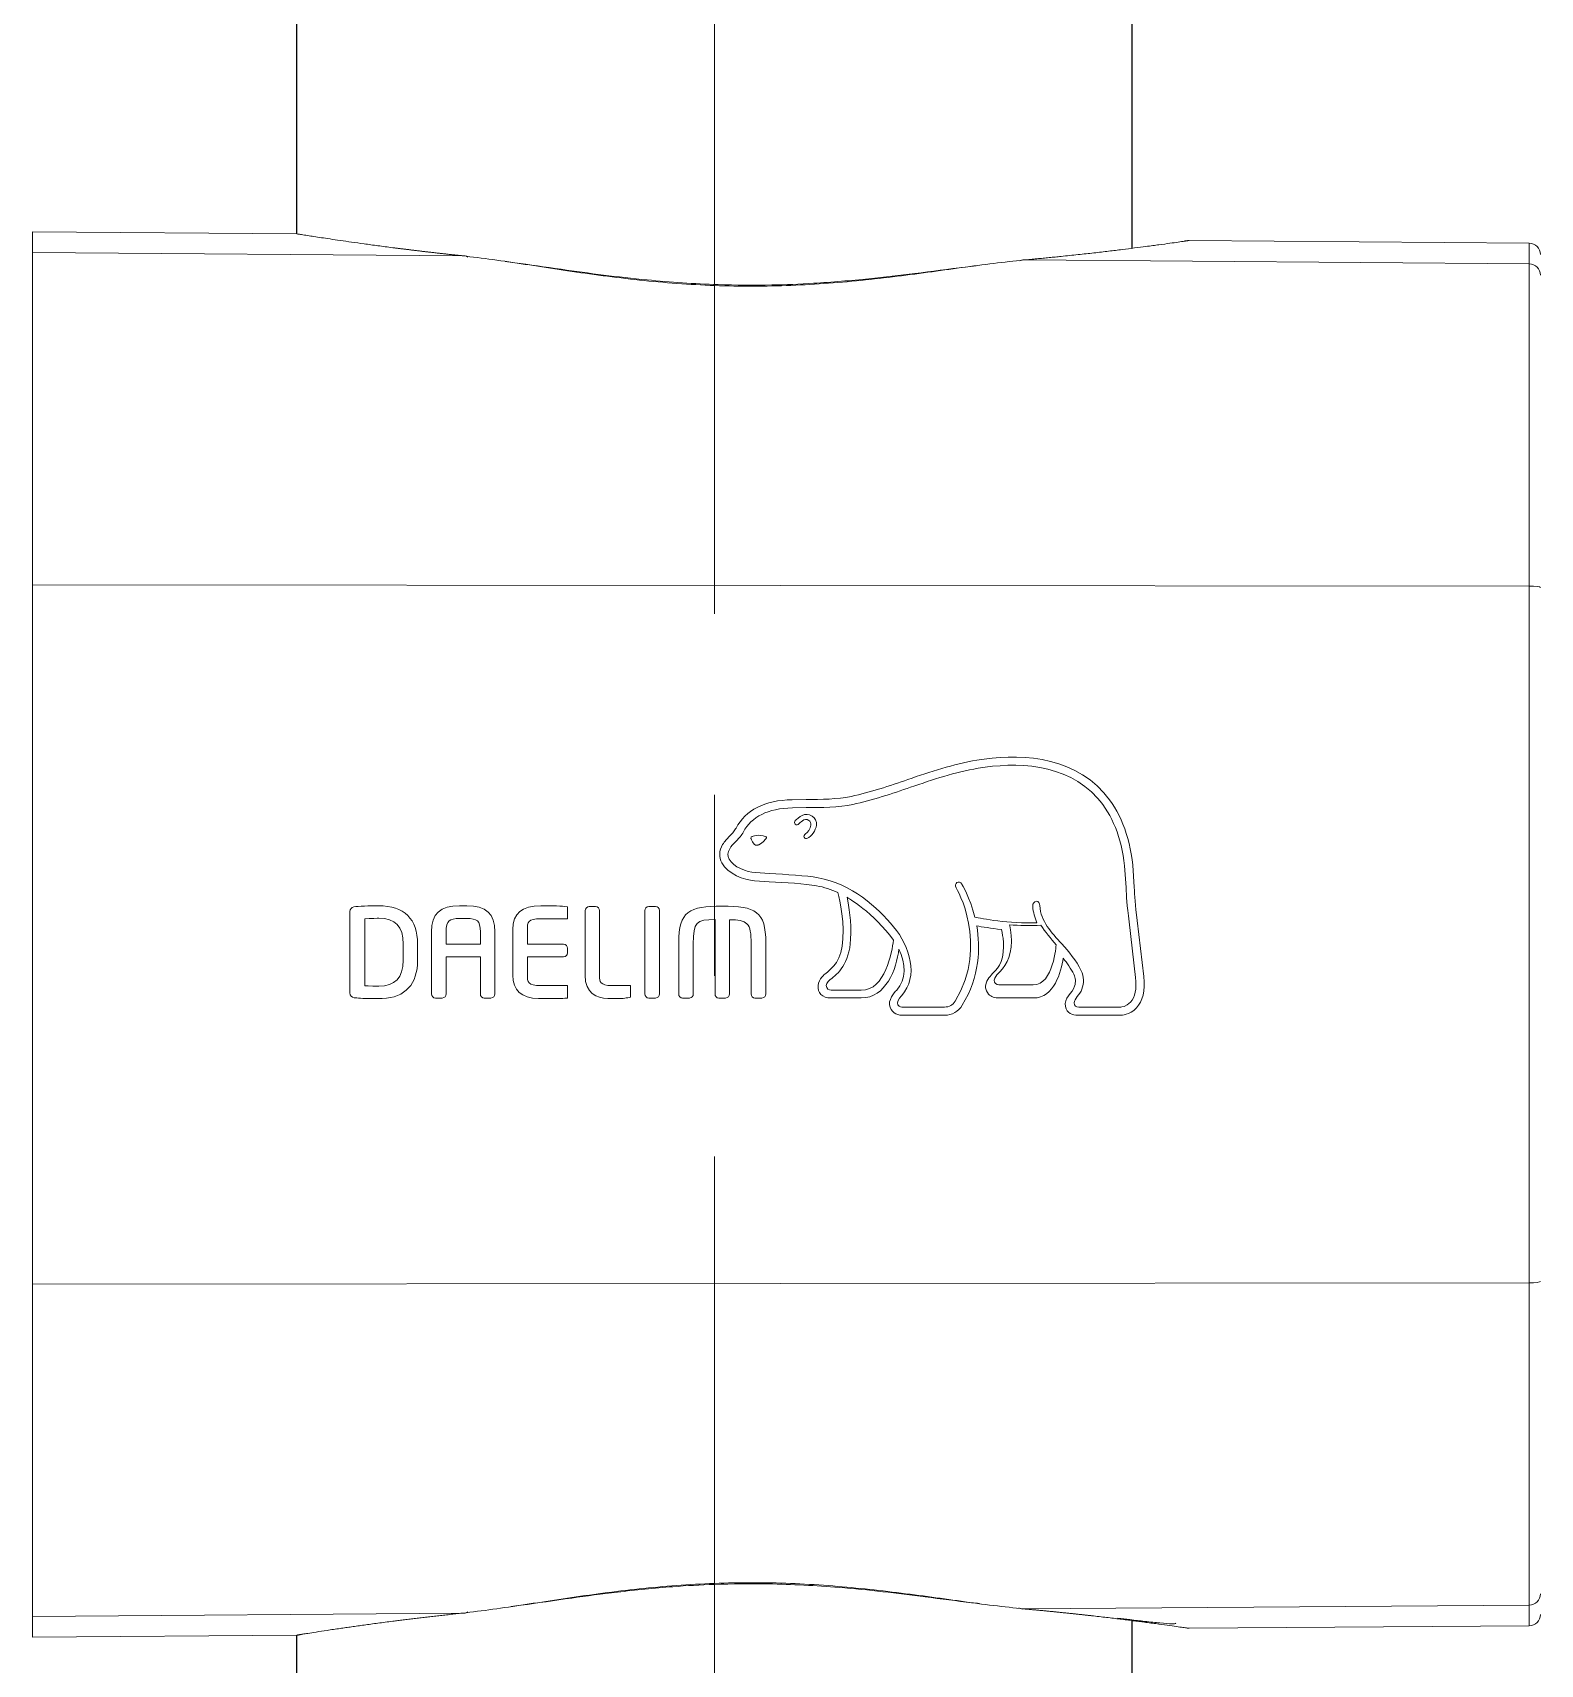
# Model space of a CAD drawing. Extents: x 0 to 3160, y 0 to 2315.
# Drawn here: x 912.95 to 952.65, y 798.77 to 841.72 of the extents above; entities that cross this region are included whole.
import ezdxf

# ---------------------------------------------------------------- set-up
doc = ezdxf.new("R2010")
doc.units = 0
doc.header["$LTSCALE"] = 3
doc.header["$MEASUREMENT"] = 0
doc.linetypes.add('CENTER2', pattern=[28.575, 19.05, -3.175, 3.175, -3.175])
doc.layers.add('1', color=7, linetype='CONTINUOUS', true_color=0xffffff)
doc.layers.add('Cneter', color=1, linetype='CENTER2', lineweight=13)
doc.layers.add('DEF_LAYER_ASSEM_MEMBER', color=7, linetype='CONTINUOUS')
doc.layers.add('Layer 1', color=7, linetype='CONTINUOUS')

msp = doc.modelspace()

# ---------------------------------------------------------------- linework, layer by layer
at = {"layer": '1', "color": 7, "linetype": 'Continuous', "lineweight": 18}
for p, q in [((919.904, 836.427), (912.951, 836.48)), ((952.351, 836.182), (943.402, 836.249)), ((912.951, 799.484), (919.904, 799.537)), ((943.402, 799.715), (952.351, 799.782))]:
    msp.add_line(p, q, dxfattribs=at)
at = {"layer": '1', "color": 7, "linetype": 'Continuous', "lineweight": 13}
for p, q in [((912.951, 836.48), (912.951, 835.934)), ((952.351, 836.182), (952.351, 835.638)), ((924.264, 835.849), (912.951, 835.934)), ((912.951, 835.934), (912.951, 827.187)), ((952.351, 835.638), (939.058, 835.738)), ((952.351, 835.638), (952.351, 827.152)), ((952.351, 827.152), (912.951, 827.187)), ((912.951, 827.187), (912.951, 808.777)), ((952.351, 827.152), (952.351, 808.812)), ((952.351, 808.812), (912.951, 808.777)), ((912.951, 808.777), (912.951, 800.03)), ((952.351, 808.812), (952.351, 800.326)), ((939.058, 800.226), (952.351, 800.326)), ((952.351, 799.782), (952.351, 800.326)), ((912.951, 800.03), (924.264, 800.115)), ((912.951, 799.484), (912.951, 800.03))]:
    msp.add_line(p, q, dxfattribs=at)
at = {"layer": '1', "color": 7, "linetype": 'Continuous', "lineweight": 18}
for centre, start, end in [((952.349, 835.882), 0, 89.5667), ((952.349, 800.082), 270.4333, 0)]:
    msp.add_arc(centre, 0.3, start, end, dxfattribs=at)
for centre, major_axis, ratio, start_param, end_param in [((924.26, 835.353), (0.052, 0.497), 0.626805, 5.968865, 6.435324), ((939.054, 835.242), (0.044, -0.498), 0.628734, 2.989147, 3.431503), ((924.26, 800.611), (0.052, -0.497), 0.626805, 6.131047, 6.598723), ((939.054, 800.722), (-0.044, -0.498), 0.628734, 5.97022, 6.435631)]:
    msp.add_ellipse(centre, major_axis=major_axis, ratio=ratio, start_param=start_param, end_param=end_param, dxfattribs=at)
at = {"layer": '1', "color": 7, "linetype": 'Continuous', "lineweight": 13}
for centre, major_axis, ratio, start_param, end_param in [((952.349, 835.34), (0.3, 0), 0.993003, 0, 1.563233), ((952.349, 827.116), (0.3, 0), 0.118089, 0, 1.563233), ((952.349, 808.847), (0.3, 0), 0.118089, 4.719952, 6.283185), ((952.349, 800.623), (-0.3, 0), 0.993003, 1.578359, 3.141593)]:
    msp.add_ellipse(centre, major_axis=major_axis, ratio=ratio, start_param=start_param, end_param=end_param, dxfattribs=at)
for points, knots in [([(924.264, 835.849), (924.249, 835.851), (924.219, 835.854), (924.176, 835.858), (924.132, 835.863), (924.088, 835.868), (924.045, 835.872), (924.002, 835.877), (923.959, 835.882), (923.916, 835.886), (923.873, 835.891), (923.831, 835.896), (923.789, 835.9), (923.747, 835.905), (923.705, 835.91), (923.663, 835.914), (923.622, 835.919), (923.58, 835.924), (923.539, 835.928), (923.498, 835.933), (923.458, 835.938), (923.417, 835.942), (923.377, 835.947), (923.337, 835.952), (923.297, 835.956), (923.257, 835.961), (923.218, 835.965), (923.179, 835.97), (923.139, 835.975), (923.101, 835.979), (923.062, 835.984), (923.023, 835.989), (922.985, 835.993), (922.947, 835.998), (922.909, 836.003), (922.871, 836.007), (922.834, 836.012), (922.796, 836.016), (922.759, 836.021), (922.722, 836.026), (922.685, 836.03), (922.649, 836.035), (922.612, 836.039), (922.576, 836.044), (922.54, 836.048), (922.504, 836.053), (922.469, 836.057), (922.309, 836.078), (922.037, 836.113), (921.675, 836.163), (921.345, 836.209), (921.046, 836.252), (920.78, 836.291), (920.549, 836.326), (920.351, 836.356), (920.171, 836.384), (920.022, 836.408), (919.925, 836.423), (919.903, 836.427), (919.903, 836.427), (919.903, 836.427)], [0, 0, 0, 0, 0.005431, 0.01086, 0.016286, 0.02171, 0.027132, 0.032552, 0.03797, 0.043386, 0.0488, 0.054214, 0.059625, 0.065036, 0.070445, 0.075854, 0.081261, 0.086668, 0.092074, 0.09748, 0.102885, 0.10829, 0.113695, 0.1191, 0.124505, 0.129911, 0.135316, 0.140723, 0.14613, 0.151537, 0.156946, 0.162355, 0.167766, 0.173178, 0.178591, 0.184006, 0.189422, 0.194841, 0.200261, 0.205683, 0.211107, 0.216533, 0.221962, 0.227393, 0.232827, 0.238264, 0.243704, 0.249146, 0.311796, 0.374259, 0.436725, 0.499386, 0.561894, 0.6242, 0.686494, 0.748965, 0.832367, 0.915531, 0.99891, 1, 1, 1, 1]), ([(943.403, 836.249), (943.402, 836.249), (943.381, 836.246), (943.285, 836.232), (943.124, 836.209), (942.902, 836.178), (942.617, 836.139), (942.301, 836.097), (941.972, 836.054), (941.644, 836.013), (941.285, 835.969), (940.961, 835.932), (940.688, 835.901), (940.476, 835.878), (940.257, 835.855), (940.081, 835.837), (939.953, 835.823), (939.874, 835.816), (939.796, 835.808), (939.716, 835.8), (939.636, 835.792), (939.556, 835.784), (939.474, 835.777), (939.392, 835.769), (939.31, 835.761), (939.226, 835.753), (939.143, 835.746), (939.086, 835.741), (939.058, 835.738)], [0, 0, 0, 0, 0.082577, 0.166025, 0.249714, 0.333017, 0.41611, 0.499443, 0.562006, 0.624371, 0.686729, 0.749269, 0.780481, 0.811696, 0.842938, 0.874231, 0.884745, 0.895251, 0.905748, 0.916237, 0.926721, 0.937198, 0.947672, 0.958141, 0.968608, 0.979072, 0.989536, 1, 1, 1, 1]), ([(939.058, 835.738), (938.794, 835.71), (938.267, 835.654), (937.133, 835.499), (935.619, 835.285), (933.676, 835.086), (931.665, 835.021), (929.653, 835.118), (927.71, 835.346), (926.195, 835.582), (925.058, 835.753), (924.529, 835.817), (924.264, 835.849)], [0, 0, 0, 0, 0.063175, 0.126226, 0.25142, 0.375668, 0.499611, 0.623503, 0.748148, 0.873219, 0.936546, 1, 1, 1, 1]), ([(924.264, 800.115), (924.528, 800.146), (925.055, 800.21), (926.188, 800.381), (927.701, 800.616), (929.642, 800.845), (931.651, 800.943), (933.665, 800.879), (935.609, 800.68), (937.127, 800.465), (938.263, 800.31), (938.793, 800.254), (939.058, 800.226)], [0, 0, 0, 0, 0.063164, 0.126206, 0.251396, 0.375672, 0.499611, 0.623503, 0.748113, 0.873205, 0.936538, 1, 1, 1, 1]), ([(919.903, 799.537), (919.903, 799.537), (919.903, 799.537), (919.915, 799.539), (919.97, 799.548), (920.061, 799.562), (920.203, 799.584), (920.409, 799.616), (920.695, 799.66), (920.969, 799.701), (921.195, 799.733), (921.349, 799.755), (921.51, 799.778), (921.68, 799.802), (921.857, 799.826), (922.041, 799.851), (922.233, 799.876), (922.388, 799.896), (922.501, 799.91), (922.57, 799.919), (922.639, 799.928), (922.71, 799.937), (922.781, 799.946), (922.852, 799.954), (922.925, 799.963), (922.998, 799.972), (923.071, 799.981), (923.146, 799.99), (923.221, 799.999), (923.297, 800.008), (923.374, 800.017), (923.451, 800.025), (923.529, 800.034), (923.608, 800.043), (923.687, 800.052), (923.767, 800.061), (923.848, 800.07), (923.93, 800.079), (924.012, 800.088), (924.095, 800.097), (924.179, 800.106), (924.235, 800.112), (924.264, 800.115)], [0, 0, 0, 0, 0.000586, 0.06288, 0.125182, 0.187921, 0.250675, 0.333949, 0.417024, 0.50035, 0.53168, 0.562988, 0.594298, 0.625634, 0.656922, 0.688186, 0.719448, 0.750733, 0.761167, 0.77159, 0.782003, 0.792407, 0.802804, 0.813193, 0.823576, 0.833954, 0.844328, 0.854698, 0.865065, 0.875431, 0.885796, 0.89616, 0.906526, 0.916893, 0.927263, 0.937636, 0.948014, 0.958397, 0.968787, 0.979183, 0.989587, 1, 1, 1, 1]), ([(939.058, 800.226), (939.072, 800.224), (939.102, 800.222), (939.146, 800.218), (939.189, 800.214), (939.233, 800.21), (939.276, 800.206), (939.319, 800.202), (939.362, 800.198), (939.405, 800.194), (939.447, 800.19), (939.489, 800.186), (939.531, 800.182), (939.573, 800.178), (939.615, 800.174), (939.657, 800.17), (939.698, 800.166), (939.739, 800.162), (939.78, 800.158), (939.821, 800.154), (939.861, 800.15), (939.901, 800.146), (939.942, 800.142), (939.982, 800.137), (940.021, 800.133), (940.061, 800.129), (940.1, 800.125), (940.139, 800.121), (940.178, 800.117), (940.217, 800.113), (940.256, 800.109), (940.294, 800.105), (940.332, 800.101), (940.37, 800.097), (940.408, 800.093), (940.446, 800.089), (940.483, 800.085), (940.521, 800.081), (940.558, 800.077), (940.594, 800.073), (940.631, 800.069), (940.668, 800.065), (940.704, 800.061), (940.74, 800.057), (940.776, 800.053), (940.812, 800.049), (940.847, 800.045), (940.938, 800.034), (941.082, 800.018), (941.273, 799.996), (941.457, 799.974), (941.633, 799.952), (941.802, 799.931), (941.963, 799.911), (942.116, 799.891), (942.341, 799.862), (942.614, 799.826), (942.899, 799.786), (943.122, 799.755), (943.283, 799.732), (943.381, 799.718), (943.402, 799.715), (943.403, 799.715), (943.403, 799.715)], [0, 0, 0, 0, 0.005431, 0.01086, 0.016286, 0.02171, 0.027132, 0.032552, 0.03797, 0.043387, 0.048802, 0.054215, 0.059627, 0.065038, 0.070447, 0.075856, 0.081264, 0.086671, 0.092078, 0.097484, 0.102889, 0.108295, 0.1137, 0.119105, 0.124511, 0.129917, 0.135323, 0.14073, 0.146137, 0.151545, 0.156954, 0.162364, 0.167776, 0.173188, 0.178602, 0.184018, 0.189435, 0.194854, 0.200274, 0.205697, 0.211122, 0.216549, 0.221979, 0.227411, 0.232846, 0.238283, 0.243724, 0.249167, 0.280432, 0.311678, 0.34293, 0.374209, 0.405529, 0.436828, 0.468128, 0.499454, 0.582729, 0.665768, 0.749023, 0.832434, 0.915611, 0.999008, 1, 1, 1, 1])]:
    msp.add_open_spline(points, degree=3, knots=knots, dxfattribs=at)
at = {"layer": '1', "color": 7, "linetype": 'Continuous', "lineweight": 18}
for points, knots in [([(943.403, 836.249), (943.372, 836.25), (943.328, 836.246), (943.284, 836.236), (943.271, 836.233)], [0, 0, 0, 0, 0.690849, 1, 1, 1, 1]), ([(937.792, 835.586), (937.697, 835.575), (937.177, 835.513), (936.251, 835.388), (934.911, 835.231), (933.646, 835.123), (932.313, 835.068), (930.839, 835.078), (928.944, 835.211), (927.157, 835.444), (925.937, 835.63), (925.477, 835.686), (925.393, 835.696)], [0, 0, 0, 0, 0.026037, 0.140192, 0.238096, 0.352541, 0.436015, 0.543434, 0.687077, 0.869956, 0.975914, 1, 1, 1, 1]), ([(925.54, 800.286), (925.631, 800.298), (926.147, 800.368), (927.069, 800.505), (928.407, 800.682), (929.671, 800.809), (931.003, 800.885), (932.477, 800.899), (934.374, 800.796), (936.161, 800.59), (937.367, 800.423), (937.81, 800.375), (937.879, 800.368)], [0, 0, 0, 0, 0.02512, 0.139908, 0.238386, 0.353523, 0.437469, 0.545493, 0.689903, 0.873786, 0.980347, 1, 1, 1, 1]), ([(941.515, 799.984), (941.63, 799.969), (941.892, 799.937), (942.284, 799.892), (942.687, 799.85), (942.971, 799.829), (943.044, 799.838), (943.051, 799.847)], [0, 0, 0, 0, 0.114622, 0.27496, 0.489642, 0.760523, 1, 1, 1, 1]), ([(919.903, 799.537), (919.933, 799.537), (919.977, 799.541), (920.02, 799.551), (920.033, 799.555)], [0, 0, 0, 0, 0.687845, 1, 1, 1, 1])]:
    msp.add_open_spline(points, degree=3, knots=knots, dxfattribs=at)
at = {"layer": 'Cneter', "lineweight": 5, "ltscale": 0.5}
msp.add_line((930.904, 1112.17), (930.904, 556.634), dxfattribs=at)
at = {"layer": 'DEF_LAYER_ASSEM_MEMBER', "color": 7, "linetype": 'Continuous'}
for p, q in [((919.904, 836.427), (919.904, 1105.42)), ((941.904, 836.045), (941.904, 978.462)), ((941.904, 665.506), (941.904, 799.936)), ((919.904, 665.843), (919.904, 799.537))]:
    msp.add_line(p, q, dxfattribs=at)
at = {"layer": 'Layer 1', "lineweight": 18}
for points, knots in [([(942.206, 816.874), (942.206, 816.874), (942.037, 818.346), (942.037, 818.346), (941.977, 818.772), (941.967, 819.003), (941.958, 819.228), (941.958, 819.228), (941.916, 819.81), (941.916, 819.81), (941.828, 820.603), (941.571, 821.243), (941.153, 821.713), (940.249, 822.728), (938.836, 822.739), (937.811, 822.57), (937.185, 822.467), (936.581, 822.26), (935.998, 822.061), (935.512, 821.895), (935.009, 821.723), (934.502, 821.615), (934.15, 821.539), (933.71, 821.537), (933.321, 821.535), (933.321, 821.535), (932.95, 821.53), (932.95, 821.53), (932.219, 821.512), (931.721, 821.259), (931.472, 820.779), (931.472, 820.779), (931.46, 820.759), (931.46, 820.759), (931.419, 820.687), (931.361, 820.629), (931.301, 820.568), (931.236, 820.502), (931.169, 820.435), (931.119, 820.348), (931.022, 820.184), (931.015, 820.018), (931.096, 819.865), (931.252, 819.572), (931.693, 819.415), (931.958, 819.396), (931.958, 819.396), (932.347, 819.371), (932.347, 819.371), (932.766, 819.347), (933.287, 819.317), (933.593, 819.262), (933.791, 819.228), (933.978, 819.165), (934.154, 819.086), (934.16, 819.068), (934.317, 818.497), (934.285, 817.868), (934.256, 817.294), (934.007, 817.094), (933.825, 816.949), (933.823, 816.948), (933.644, 816.808), (933.632, 816.638), (933.625, 816.547), (933.651, 816.463), (933.705, 816.405), (933.765, 816.341), (933.857, 816.309), (933.975, 816.309), (933.975, 816.309), (934.768, 816.309), (934.768, 816.309), (935.416, 816.309), (935.693, 817.067), (935.761, 817.596), (935.95, 817.217), (935.948, 816.79), (935.704, 816.518), (935.704, 816.518), (935.493, 816.322), (935.514, 816.133), (935.537, 815.935), (935.702, 815.856), (935.835, 815.856), (935.835, 815.856), (936.961, 815.856), (936.961, 815.856), (937.163, 815.856), (937.324, 815.947), (937.427, 816.118), (937.885, 816.878), (937.91, 817.628), (937.809, 818.209), (937.947, 818.181), (938.18, 818.141), (938.461, 818.11), (938.475, 818.029), (938.506, 817.853), (938.506, 817.852), (938.513, 817.786), (938.516, 817.724), (938.516, 817.668), (938.516, 817.228), (938.32, 817.04), (938.209, 816.934), (938.207, 816.932), (938.059, 816.782), (938.044, 816.655), (938.044, 816.655), (938.011, 816.525), (938.122, 816.409), (938.186, 816.343), (938.284, 816.309), (938.419, 816.309), (938.419, 816.309), (939.297, 816.309), (939.297, 816.309), (939.855, 816.309), (940.028, 817.001), (940.084, 817.356), (940.184, 817.231), (940.296, 817.078), (940.364, 816.934), (940.411, 816.836), (940.419, 816.726), (940.387, 816.621), (940.33, 816.435), (940.094, 816.303), (940.142, 816.081), (940.18, 815.909), (940.326, 815.856), (940.473, 815.856), (940.473, 815.856), (941.6, 815.856), (941.6, 815.856), (941.607, 815.856), (941.836, 815.854), (942.014, 816.047), (942.181, 816.228), (942.245, 816.498), (942.206, 816.874)], [0, 0, 0, 0, 1, 1, 1, 2, 2, 2, 3, 3, 3, 4, 4, 4, 5, 5, 5, 6, 6, 6, 7, 7, 7, 8, 8, 8, 9, 9, 9, 10, 10, 10, 11, 11, 11, 12, 12, 12, 13, 13, 13, 14, 14, 14, 15, 15, 15, 16, 16, 16, 17, 17, 17, 18, 18, 18, 19, 19, 19, 20, 20, 20, 21, 21, 21, 22, 22, 22, 23, 23, 23, 24, 24, 24, 25, 25, 25, 26, 26, 26, 27, 27, 27, 28, 28, 28, 29, 29, 29, 30, 30, 30, 31, 31, 31, 32, 32, 32, 33, 33, 33, 34, 34, 34, 35, 35, 35, 36, 36, 36, 37, 37, 37, 38, 38, 38, 39, 39, 39, 40, 40, 40, 41, 41, 41, 42, 42, 42, 43, 43, 43, 44, 44, 44, 45, 45, 45, 46, 46, 46, 47, 47, 47, 47]), ([(941.858, 816.196), (941.746, 816.073), (941.607, 816.071), (941.6, 816.071), (941.6, 816.071), (940.494, 816.071), (940.494, 816.071), (940.426, 816.071), (940.372, 816.099), (940.372, 816.179), (940.373, 816.294), (940.523, 816.389), (940.579, 816.539), (940.636, 816.698), (940.634, 816.872), (940.561, 817.026), (940.43, 817.304), (940.234, 817.524), (940.045, 817.735), (939.777, 818.037), (939.489, 818.326), (939.468, 818.74), (939.464, 818.799), (939.44, 818.857), (939.38, 818.854), (939.32, 818.851), (939.28, 818.799), (939.284, 818.722), (939.296, 818.563), (939.335, 818.421), (939.392, 818.289), (938.663, 818.257), (937.932, 818.402), (937.759, 818.439), (937.631, 818.959), (937.422, 819.298), (937.417, 819.305), (937.386, 819.356), (937.331, 819.374), (937.289, 819.348), (937.246, 819.323), (937.237, 819.262), (937.268, 819.211), (937.277, 819.196), (938.142, 817.724), (937.241, 816.229), (937.176, 816.121), (937.087, 816.071), (936.961, 816.071), (936.961, 816.071), (935.838, 816.071), (935.838, 816.071), (935.792, 816.071), (935.723, 816.103), (935.723, 816.18), (935.723, 816.257), (935.833, 816.374), (935.833, 816.374), (936.285, 816.878), (936.055, 817.665), (935.62, 818.185), (935.198, 818.687), (934.511, 819.318), (933.631, 819.475), (933.313, 819.531), (932.784, 819.562), (932.36, 819.587), (932.36, 819.587), (931.973, 819.609), (931.973, 819.609), (931.757, 819.626), (931.398, 819.757), (931.288, 819.966), (931.241, 820.051), (931.248, 820.141), (931.305, 820.24), (931.343, 820.303), (931.398, 820.358), (931.456, 820.416), (931.523, 820.485), (931.593, 820.556), (931.648, 820.652), (931.648, 820.652), (931.664, 820.68), (931.664, 820.68), (931.875, 821.084), (932.31, 821.298), (932.957, 821.315), (932.957, 821.315), (933.322, 821.32), (933.322, 821.32), (933.721, 821.322), (934.174, 821.324), (934.547, 821.404), (935.067, 821.515), (935.576, 821.689), (936.069, 821.857), (936.644, 822.054), (937.239, 822.257), (937.847, 822.357), (938.818, 822.518), (940.152, 822.511), (940.99, 821.57), (941.379, 821.134), (941.617, 820.534), (941.7, 819.787), (941.7, 819.787), (941.741, 819.219), (941.741, 819.219), (941.751, 818.989), (941.761, 818.753), (941.821, 818.317), (941.821, 818.317), (941.99, 816.851), (941.99, 816.851), (942.022, 816.546), (941.976, 816.327), (941.858, 816.196)], [0, 0, 0, 0, 1, 1, 1, 2, 2, 2, 3, 3, 3, 4, 4, 4, 5, 5, 5, 6, 6, 6, 7, 7, 7, 8, 8, 8, 9, 9, 9, 10, 10, 10, 11, 11, 11, 12, 12, 12, 13, 13, 13, 14, 14, 14, 15, 15, 15, 16, 16, 16, 17, 17, 17, 18, 18, 18, 19, 19, 19, 20, 20, 20, 21, 21, 21, 22, 22, 22, 23, 23, 23, 24, 24, 24, 25, 25, 25, 26, 26, 26, 27, 27, 27, 28, 28, 28, 29, 29, 29, 30, 30, 30, 31, 31, 31, 32, 32, 32, 33, 33, 33, 34, 34, 34, 35, 35, 35, 36, 36, 36, 37, 37, 37, 38, 38, 38, 39, 39, 39, 39]), ([(933.032, 820.978), (933.007, 820.951), (933.006, 820.907), (933.032, 820.884), (933.058, 820.86), (933.102, 820.867), (933.126, 820.894), (933.139, 820.907), (933.274, 821.067), (933.39, 820.985), (933.432, 820.955), (933.45, 820.912), (933.443, 820.856), (933.433, 820.766), (933.355, 820.663), (933.302, 820.63), (933.271, 820.611), (933.251, 820.571), (933.265, 820.539), (933.279, 820.507), (933.321, 820.497), (933.353, 820.513), (933.45, 820.559), (933.573, 820.715), (933.589, 820.86), (933.601, 820.96), (933.555, 821.043), (933.475, 821.099), (933.301, 821.222), (933.105, 821.056), (933.032, 820.978)], [0, 0, 0, 0, 1, 1, 1, 2, 2, 2, 3, 3, 3, 4, 4, 4, 5, 5, 5, 6, 6, 6, 7, 7, 7, 8, 8, 8, 9, 9, 9, 10, 10, 10, 10]), ([(931.895, 820.561), (931.895, 820.561), (932.059, 820.635), (932.262, 820.556), (932.262, 820.556), (932.287, 820.545), (932.254, 820.5), (932.155, 820.367), (932.058, 820.338), (932.058, 820.338), (932.058, 820.338), (931.987, 820.312), (931.947, 820.36), (931.867, 820.455), (931.865, 820.51), (931.865, 820.51), (931.865, 820.51), (931.856, 820.551), (931.895, 820.561)], [0, 0, 0, 0, 1, 1, 1, 2, 2, 2, 3, 3, 3, 4, 4, 4, 5, 5, 5, 6, 6, 6, 6]), ([(935.616, 817.83), (935.578, 817.523), (935.403, 816.511), (934.768, 816.511), (934.768, 816.511), (933.975, 816.511), (933.975, 816.511), (933.913, 816.511), (933.847, 816.561), (933.847, 816.636), (933.847, 816.712), (933.948, 816.788), (933.953, 816.792), (934.153, 816.951), (934.455, 817.193), (934.489, 817.857), (934.512, 818.312), (934.442, 818.73), (934.394, 818.959), (934.394, 818.959), (935.1, 818.556), (935.616, 817.83)], [0, 0, 0, 0, 1, 1, 1, 2, 2, 2, 3, 3, 3, 4, 4, 4, 5, 5, 5, 6, 6, 6, 7, 7, 7, 7]), ([(923.087, 817.302), (923.087, 817.302), (923.087, 817.726), (923.087, 817.726), (923.087, 818.388), (922.733, 818.738), (922.062, 818.738), (921.825, 818.738), (921.511, 818.724), (921.409, 818.708), (921.348, 818.697), (921.304, 818.65), (921.304, 818.587), (921.304, 818.587), (921.304, 816.443), (921.304, 816.443), (921.304, 816.375), (921.349, 816.33), (921.413, 816.317), (921.482, 816.307), (921.664, 816.297), (921.85, 816.292), (921.85, 816.292), (922.157, 816.292), (922.157, 816.292), (922.766, 816.324), (923.087, 816.672), (923.087, 817.302)], [0, 0, 0, 0, 1, 1, 1, 2, 2, 2, 3, 3, 3, 4, 4, 4, 5, 5, 5, 6, 6, 6, 7, 7, 7, 8, 8, 8, 9, 9, 9, 9]), ([(922.707, 817.302), (922.707, 816.843), (922.496, 816.619), (922.062, 816.619), (922.062, 816.619), (921.768, 816.625), (921.694, 816.627), (921.694, 816.627), (921.694, 818.39), (921.694, 818.39), (921.843, 818.405), (922.06, 818.408), (922.062, 818.408), (922.507, 818.408), (922.707, 818.196), (922.707, 817.726), (922.707, 817.726), (922.707, 817.302), (922.707, 817.302)], [0, 0, 0, 0, 1, 1, 1, 2, 2, 2, 3, 3, 3, 4, 4, 4, 5, 5, 5, 6, 6, 6, 6]), ([(924.842, 816.308), (924.842, 816.308), (925.018, 816.308), (925.018, 816.308), (925.08, 816.308), (925.121, 816.366), (925.121, 816.416), (925.121, 816.416), (925.121, 818.049), (925.121, 818.049), (925.121, 818.526), (924.893, 818.738), (924.38, 818.738), (924.38, 818.738), (924.193, 818.738), (924.193, 818.738), (923.682, 818.738), (923.454, 818.526), (923.454, 818.049), (923.454, 818.049), (923.454, 816.416), (923.454, 816.416), (923.454, 816.357), (923.501, 816.308), (923.555, 816.308), (923.555, 816.308), (923.734, 816.308), (923.734, 816.308), (923.797, 816.308), (923.837, 816.365), (923.837, 816.416), (923.837, 816.416), (923.837, 817.356), (923.837, 817.393), (923.837, 817.393), (924.739, 817.393), (924.739, 817.393), (924.739, 817.356), (924.739, 816.416), (924.739, 816.416), (924.739, 816.355), (924.784, 816.308), (924.842, 816.308)], [0, 0, 0, 0, 1, 1, 1, 2, 2, 2, 3, 3, 3, 4, 4, 4, 5, 5, 5, 6, 6, 6, 7, 7, 7, 8, 8, 8, 9, 9, 9, 10, 10, 10, 11, 11, 11, 12, 12, 12, 13, 13, 13, 14, 14, 14, 14]), ([(923.837, 817.729), (923.837, 817.759), (923.837, 818.049), (923.837, 818.049), (923.837, 818.351), (923.925, 818.401), (924.193, 818.401), (924.193, 818.401), (924.38, 818.401), (924.38, 818.401), (924.65, 818.401), (924.739, 818.351), (924.739, 818.049), (924.739, 818.049), (924.739, 817.759), (924.739, 817.729), (924.739, 817.729), (923.837, 817.729), (923.837, 817.729)], [0, 0, 0, 0, 1, 1, 1, 2, 2, 2, 3, 3, 3, 4, 4, 4, 5, 5, 5, 6, 6, 6, 6]), ([(927.021, 816.307), (927.021, 816.307), (927.038, 816.309), (927.038, 816.309), (927.038, 816.309), (927.038, 816.634), (927.038, 816.634), (927.038, 816.634), (926.332, 816.634), (926.332, 816.634), (925.979, 816.634), (925.979, 816.732), (925.979, 816.913), (925.979, 816.913), (925.979, 817.359), (925.979, 817.395), (926.015, 817.395), (926.927, 817.395), (926.927, 817.395), (926.987, 817.395), (927.035, 817.439), (927.035, 817.497), (927.035, 817.497), (927.035, 817.618), (927.035, 817.618), (927.035, 817.678), (926.987, 817.726), (926.927, 817.726), (926.927, 817.726), (926.015, 817.726), (925.979, 817.726), (925.979, 817.757), (925.979, 818.115), (925.979, 818.115), (925.979, 818.296), (925.979, 818.396), (926.332, 818.396), (926.332, 818.396), (927.038, 818.393), (927.038, 818.393), (927.038, 818.393), (927.038, 818.713), (927.038, 818.713), (927.038, 818.713), (926.963, 818.721), (926.963, 818.721), (926.824, 818.732), (926.505, 818.738), (926.33, 818.738), (925.835, 818.738), (925.594, 818.535), (925.594, 818.115), (925.594, 818.115), (925.594, 816.913), (925.594, 816.913), (925.594, 816.509), (925.818, 816.308), (926.272, 816.292), (926.272, 816.292), (926.66, 816.292), (926.66, 816.292), (926.786, 816.294), (926.9, 816.298), (926.963, 816.304), (926.961, 816.304), (927.021, 816.307), (927.021, 816.307)], [0, 0, 0, 0, 1, 1, 1, 2, 2, 2, 3, 3, 3, 4, 4, 4, 5, 5, 5, 6, 6, 6, 7, 7, 7, 8, 8, 8, 9, 9, 9, 10, 10, 10, 11, 11, 11, 12, 12, 12, 13, 13, 13, 14, 14, 14, 15, 15, 15, 16, 16, 16, 17, 17, 17, 18, 18, 18, 19, 19, 19, 20, 20, 20, 21, 21, 21, 22, 22, 22, 22]), ([(928.621, 816.314), (928.621, 816.314), (928.676, 816.324), (928.676, 816.324), (928.676, 816.324), (928.692, 816.327), (928.692, 816.327), (928.692, 816.327), (928.692, 816.634), (928.692, 816.634), (928.692, 816.634), (928.208, 816.634), (928.208, 816.634), (927.88, 816.634), (927.88, 816.756), (927.88, 816.876), (927.88, 816.876), (927.88, 818.61), (927.88, 818.61), (927.88, 818.668), (927.831, 818.718), (927.772, 818.718), (927.772, 818.718), (927.607, 818.718), (927.607, 818.718), (927.548, 818.718), (927.498, 818.668), (927.498, 818.61), (927.498, 818.61), (927.498, 816.913), (927.498, 816.913), (927.498, 816.418), (927.798, 816.31), (928.097, 816.292), (928.097, 816.292), (928.39, 816.292), (928.39, 816.292), (928.486, 816.296), (928.531, 816.303), (928.579, 816.309), (928.579, 816.309), (928.621, 816.314), (928.621, 816.314)], [0, 0, 0, 0, 1, 1, 1, 2, 2, 2, 3, 3, 3, 4, 4, 4, 5, 5, 5, 6, 6, 6, 7, 7, 7, 8, 8, 8, 9, 9, 9, 10, 10, 10, 11, 11, 11, 12, 12, 12, 13, 13, 13, 14, 14, 14, 14]), ([(929.175, 818.718), (929.11, 818.718), (929.072, 818.665), (929.072, 818.614), (929.072, 818.614), (929.072, 816.416), (929.072, 816.416), (929.072, 816.355), (929.118, 816.308), (929.175, 816.308), (929.175, 816.308), (929.353, 816.308), (929.353, 816.308), (929.416, 816.308), (929.454, 816.365), (929.454, 816.416), (929.454, 816.416), (929.454, 818.614), (929.454, 818.614), (929.454, 818.671), (929.41, 818.718), (929.353, 818.718), (929.353, 818.718), (929.175, 818.718), (929.175, 818.718)], [0, 0, 0, 0, 1, 1, 1, 2, 2, 2, 3, 3, 3, 4, 4, 4, 5, 5, 5, 6, 6, 6, 7, 7, 7, 8, 8, 8, 8]), ([(931.97, 816.308), (931.97, 816.308), (932.152, 816.308), (932.152, 816.308), (932.215, 816.308), (932.255, 816.366), (932.255, 816.416), (932.255, 816.416), (932.255, 817.767), (932.255, 817.767), (932.255, 818.589), (931.983, 818.727), (931.109, 818.727), (930.232, 818.727), (929.961, 818.589), (929.961, 817.767), (929.961, 817.767), (929.961, 816.416), (929.961, 816.416), (929.961, 816.355), (930.007, 816.308), (930.063, 816.308), (930.063, 816.308), (930.244, 816.308), (930.244, 816.308), (930.308, 816.308), (930.346, 816.365), (930.346, 816.416), (930.346, 816.416), (930.346, 817.737), (930.346, 817.737), (930.346, 818.317), (930.425, 818.373), (930.918, 818.374), (930.918, 818.34), (930.918, 816.416), (930.918, 816.416), (930.918, 816.353), (930.96, 816.308), (931.019, 816.308), (931.019, 816.308), (931.197, 816.308), (931.197, 816.308), (931.26, 816.308), (931.298, 816.365), (931.298, 816.416), (931.298, 816.416), (931.298, 818.334), (931.298, 818.371), (931.528, 818.37), (931.674, 818.345), (931.758, 818.264), (931.85, 818.173), (931.868, 818), (931.868, 817.737), (931.868, 817.737), (931.868, 816.416), (931.868, 816.416), (931.868, 816.357), (931.915, 816.308), (931.97, 816.308)], [0, 0, 0, 0, 1, 1, 1, 2, 2, 2, 3, 3, 3, 4, 4, 4, 5, 5, 5, 6, 6, 6, 7, 7, 7, 8, 8, 8, 9, 9, 9, 10, 10, 10, 11, 11, 11, 12, 12, 12, 13, 13, 13, 14, 14, 14, 15, 15, 15, 16, 16, 16, 17, 17, 17, 18, 18, 18, 19, 19, 19, 20, 20, 20, 20]), ([(939.297, 816.654), (939.297, 816.654), (938.394, 816.654), (938.394, 816.654), (938.324, 816.654), (938.27, 816.709), (938.27, 816.779), (938.27, 816.847), (938.347, 816.927), (938.35, 816.931), (938.538, 817.11), (938.721, 817.353), (938.721, 817.806), (938.721, 817.872), (938.717, 817.942), (938.71, 818.017), (938.71, 818.017), (938.687, 818.149), (938.674, 818.236), (938.921, 818.218), (939.232, 818.206), (939.5, 818.224), (939.599, 818.063), (939.767, 817.863), (939.901, 817.712), (939.901, 817.712), (939.899, 817.713), (939.899, 817.713), (939.898, 817.701), (939.83, 816.654), (939.297, 816.654)], [0, 0, 0, 0, 1, 1, 1, 2, 2, 2, 3, 3, 3, 4, 4, 4, 5, 5, 5, 6, 6, 6, 7, 7, 7, 8, 8, 8, 9, 9, 9, 10, 10, 10, 10])]:
    msp.add_open_spline(points, degree=3, knots=knots, dxfattribs=at)

doc.saveas('drawing.dxf')
